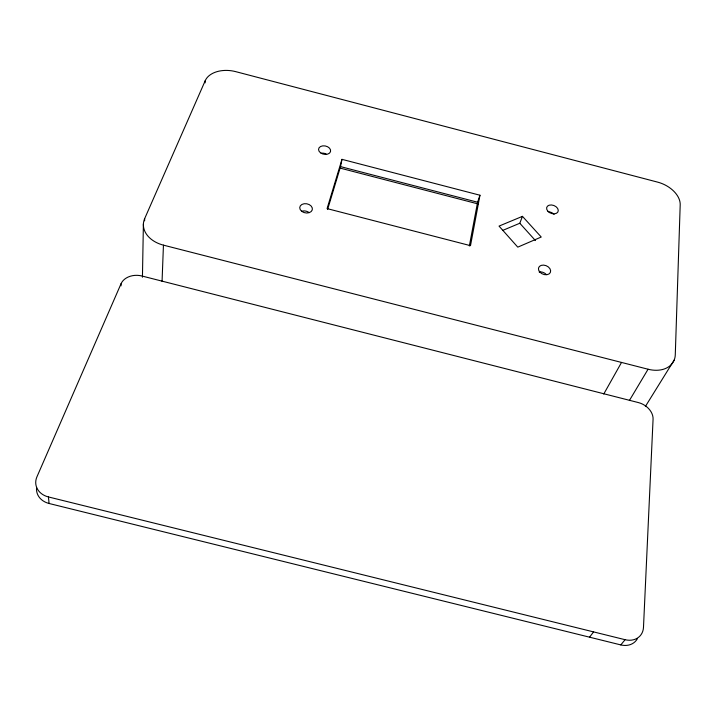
<?xml version="1.0" encoding="UTF-8"?>
<svg xmlns="http://www.w3.org/2000/svg" width="716" height="716" viewBox="0 0 716 716"><rect width="100%" height="100%" fill="white"/><g stroke="black" fill="none" stroke-linecap="round" stroke-linejoin="round"><path stroke-width="1.07" d="M142.439 277.226L143.397 223.848M144.623 220.832L144.668 218.604L205.241 80.657A25.069 16.513 8.4 0 1 235.689 71.636L657.619 182.124A24.666 16.146 24 0 1 680.2 204.794L675.278 354.814A27.691 19.932 28.1 0 1 648.07 369.232L629.364 400.566M162.058 281.424L163.445 245.149A28.139 20.487 4.7 0 1 144.668 218.604M205.098 82.859L205.241 80.657M469.338 246.018L477.59 202.225L479.953 195.226L341.98 159.346L327.087 208.607L470.493 245.669L479.953 195.226M327.615 209.403L340.53 166.613L341.98 159.346M502.578 230.463L519.798 223.249L522.465 216.348L541.233 237.032L517.775 247.145L499.034 226.095L522.465 216.348M620.799 644.91L625.095 639.701A18.965 15.439 41.8 0 0 643.487 627.332L653.073 419.173A16.307 12.217 30.3 0 0 638.439 402.589L141.849 275.982A16.611 12.557 2 0 0 121.04 283.751L36.919 476.865A19.305 15.976 -9.8 0 0 48.419 496.94L49.1 503.491L620.799 644.91A18.804 15.358 42.1 0 0 637.446 638.6M603.749 394.042L621.524 362.439M645.349 406.518L674.203 360.014M589.554 637.177L593.591 631.897M48.419 496.94L625.095 639.701M163.445 245.149L648.07 369.232M340.53 166.613L477.59 202.225M339.966 168.063L478.369 204.015M554.068 214.361L552.958 213.395A6.023 4.153 21.2 0 0 548.635 211.838M519.798 223.249L535.434 240.567M121.04 283.751L121.049 285.845M49.1 503.491A19.144 15.895 -10.1 0 1 36.579 487.659M539.139 271.955A6.301 4.538 22.2 0 1 546.335 274.559M301.454 211.345A6.354 4.6 11 0 1 309.07 212.554M321.457 153.188A6.068 4.207 11.7 0 1 326.022 153.94M547.937 211.292A6.059 4.153 21.1 0 0 557.916 211.936A6.059 4.153 21.1 0 0 551.427 204.964A6.059 4.153 21.1 0 0 547.937 211.292M320.553 152.848A6.113 4.207 11.8 0 0 330.515 151.649A6.113 4.207 11.8 0 0 322.737 145.867A6.113 4.207 11.8 0 0 320.553 152.848M301.767 211.363A6.399 4.609 11 0 0 312.257 209.922A6.399 4.609 11 0 0 304.166 203.729A6.399 4.609 11 0 0 301.767 211.363M539.828 272.071A6.346 4.547 22.2 0 0 550.282 272.626A6.346 4.547 22.2 0 0 543.525 265.099A6.346 4.547 22.2 0 0 539.828 272.071"/></g></svg>
